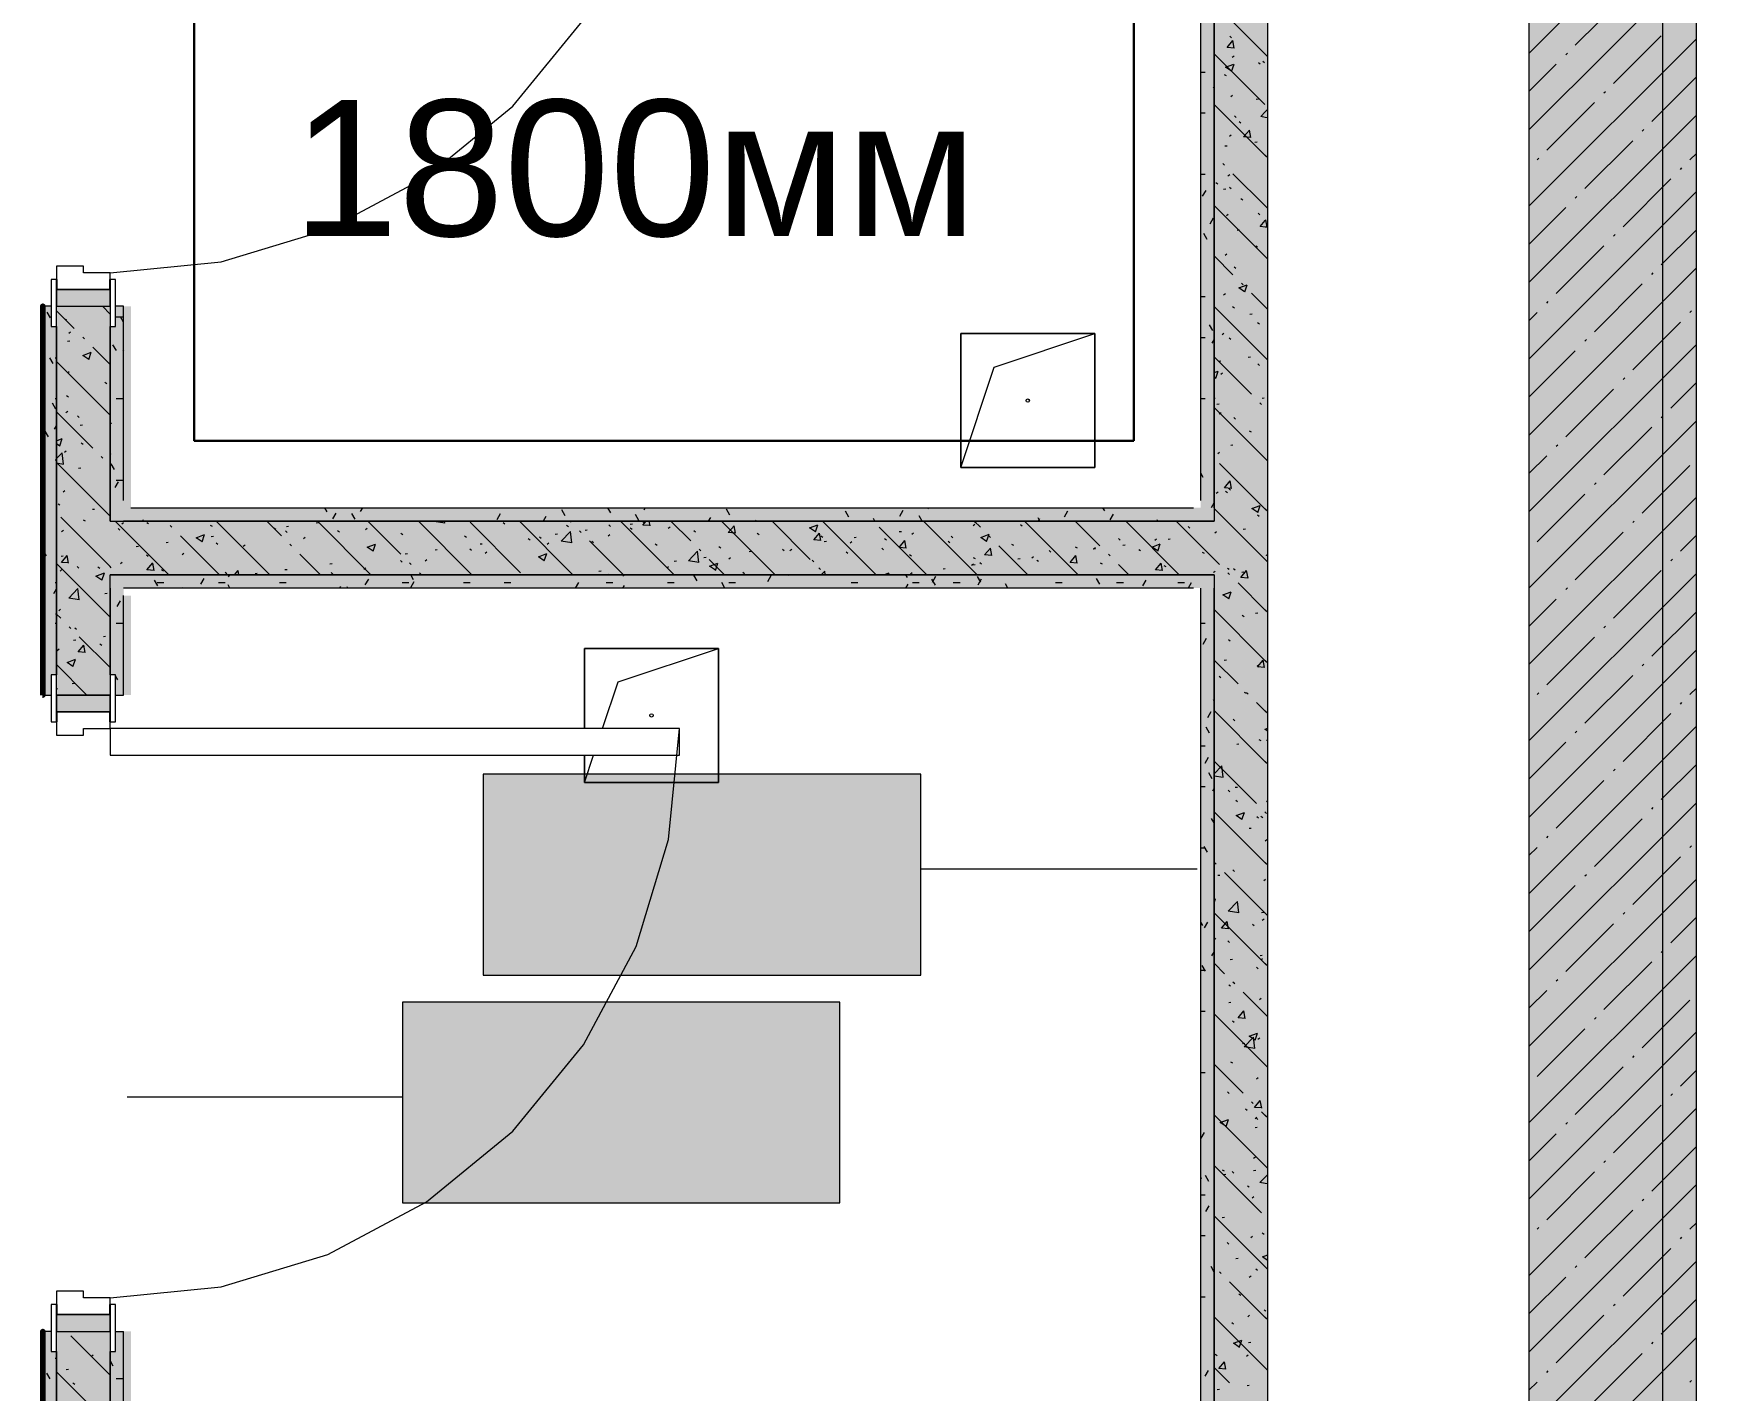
# Model space of a CAD drawing. Header units: millimetres. Extents: x -3817 to 677485, y -22715 to 103890.
# Drawn here: x 414206 to 416718, y 20311 to 22337 of the extents above; entities that cross this region are included whole.
import ezdxf

# ---------------------------------------------------------------- set-up
doc = ezdxf.new("R2010")
doc.units = ezdxf.units.MM
doc.layers.add('PDF _Геометрия', color=7, linetype='Continuous', true_color=0x1d1d1d)
doc.layers.add('PDF _Сплошная заливка', color=7, linetype='Continuous', true_color=0xffffff)
doc.layers.add('PDF _Текст', color=7, linetype='Continuous')
doc.styles.add('PDF GOST-Common', font='arial.ttf')

msp = doc.modelspace()

# ---------------------------------------------------------------- hatches: boundary and pattern name
at = {"layer": 'PDF _Сплошная заливка', "transparency": 33554559}
h = msp.add_hatch(color=256, dxfattribs=at)
h.paths.add_polyline_path([(414240.4, 19209), (414240.4, 20369.4), (414232.4, 20369.4), (414232.4, 20399.4), (414220.4, 20399.4), (414220.4, 19209)], flags=0)
h.paths.add_polyline_path([(414220.4, 21349.4), (414232.4, 21349.4), (414232.4, 21379.4), (414240.4, 21379.4), (414239.3, 21899.8), (414232.4, 21899.8), (414232.4, 21929.8), (414220.4, 21929.8), (414220.4, 21379.4)], flags=0)
h.paths.add_polyline_path([(414232.4, 22879.8), (414232.4, 22909.8), (414240.4, 22909.8), (414240.4, 23254.8), (414220.4, 23254.8), (414220.4, 22879.8)], flags=0)
h = msp.add_hatch(color=256, dxfattribs=at)
h.paths.add_polyline_path([(414240.4, 19189), (414320.4, 19189), (414320.4, 20399.4), (414240.4, 20399.4), (414240.4, 19209)], flags=0)
h.paths.add_polyline_path([(414240.4, 21349.4), (414320.4, 21349.4), (414320.4, 21929.8), (414240.4, 21929.8), (414240.4, 21379.4)], flags=0)
h.paths.add_polyline_path([(414320.4, 22879.8), (414320.4, 23154.8), (414240.4, 23154.8), (414240.4, 22879.8)], flags=0)
h = msp.add_hatch(color=256, dxfattribs=at)
h.paths.add_polyline_path([(414320.4, 21609), (414340.4, 21609), (414340.4, 21929.8), (414328.4, 21929.8), (414328.4, 21899.8), (414320.4, 21899.8)], flags=0)
h.paths.add_polyline_path([(414328.4, 22879.8), (414340.4, 22879.8), (414340.4, 23154.8), (414320.4, 23154.8), (414320.4, 22909.8), (414328.4, 22909.8)], flags=0)
h = msp.add_hatch(color=256, dxfattribs=at)
h.paths.add_polyline_path([(415948.6, 21629), (415968.6, 21629), (415968, 22825.2), (415948.6, 22836.4), (415948.6, 21640)], flags=0)
h.paths.add_polyline_path([(415968.6, 22871), (415968.6, 23154.8), (415948.6, 23154.8), (415948.6, 22882.6), (415965, 22873.1)], flags=0)
h = msp.add_hatch(color=256, dxfattribs=at)
h.paths.add_polyline_path([(415968.6, 18078), (416048.6, 18078), (416048.6, 18969), (415968.6, 18969), (415968.6, 18485.2)], flags=0)
h.paths.add_polyline_path([(416044.9, 19189), (416048.6, 19189), (416048.6, 23154.8), (416044.9, 23154.8), (416044.9, 19528.7)], flags=0)
h = msp.add_hatch(color=256, dxfattribs=at)
h.paths.add_polyline_path([(416041.1, 19189), (416044.9, 19189), (416044.9, 22814.8), (415968.6, 22814.8), (415968.6, 19849), (416008.6, 19849), (416008.6, 19844), (415968.6, 19844), (415968.6, 19405.2), (415988.6, 19393.6), (415968.6, 19359), (415968.6, 19354), (416008.6, 19354), (416008.6, 19349), (415968.6, 19349), (415968.6, 19189)], flags=0)
h.paths.add_polyline_path([(415968.6, 23014.8), (416044.9, 23014.8), (416044.9, 23154.8), (415968.6, 23154.8)], flags=0)
for points in [[(415968.6, 21529), (415968.6, 21609), (414320.4, 21609), (414320.4, 21529), (414441.5, 21529)], [(415968.6, 21609), (415968.6, 21629), (414340.4, 21629), (414340.4, 21609), (414441.5, 21609)], [(415937.6, 21509), (415968.6, 21509), (415968.6, 21529), (414320.4, 21529), (414320.4, 21509), (414441.5, 21509)]]:
    msp.add_hatch(color=256, dxfattribs=at).paths.add_polyline_path(points)
h = msp.add_hatch(color=256, dxfattribs=at)
h.paths.add_polyline_path([(414320.4, 19189), (414340.4, 19189), (414340.4, 20399.4), (414328.4, 20399.4), (414328.4, 20369.4), (414320.4, 20369.4), (414320.4, 19528.7)], flags=0)
h.paths.add_polyline_path([(414340.4, 21349.4), (414340.4, 21509), (414320.4, 21509), (414320.4, 21379.4), (414328.4, 21379.4), (414328.4, 21349.4)], flags=0)

# ---------------------------------------------------------------- linework, layer by layer
at = {"layer": 'PDF _Геометрия', "color": 9, "lineweight": 9, "true_color": 0xc0c0c0}
for points in [[(420088.6, 28769), (420088.6, 23319), (420088.6, 23069), (420088.6, 19769), (416688.6, 19769), (416688.6, 28769)], [(416048.6, 19189), (416048.6, 23154.8), (416438.6, 23154.8), (416438.6, 19189)], [(414320.4, 21529), (415968.6, 21529)]]:
    msp.add_lwpolyline(points, close=True, dxfattribs=at)
at = {"layer": 'PDF _Геометрия', "color": 253, "lineweight": 9, "true_color": 0xaaaaaa}
for points in [[(416638.6, 19067.2), (416638.6, 21334.1), (416638.6, 23834.1)], [(414320.4, 21979.8), (414486.2, 21996.2), (414645.6, 22044.5), (414792.6, 22123.1), (414921.4, 22228.8), (415027.1, 22357.6), (415105.6, 22504.6), (415154, 22664), (415170.4, 22829.8)], [(414320.4, 20449.4), (414486.2, 20465.8), (414645.6, 20514.1), (414792.6, 20592.7), (414921.4, 20698.4), (415027.1, 20827.2), (415105.6, 20974.1), (415154, 21133.6), (415170.4, 21299.4)]]:
    msp.add_lwpolyline(points, dxfattribs=at)
at = {"layer": 'PDF _Геометрия', "color": 231, "lineweight": 30, "true_color": 0xff80c0}
msp.add_lwpolyline([(415848.6, 21729), (415848.6, 23043.8), (414446, 23043.8), (414446, 21729)], close=True, dxfattribs=at)
at = {"layer": 'PDF _Геометрия', "color": 9, "lineweight": 9, "true_color": 0xc0c0c0}
for points in [[(415948.6, 21640), (415948.6, 22836.4)], [(414232.4, 21929.8), (414220.4, 21929.8), (414220.4, 21349.4), (414232.4, 21349.4)], [(414240.4, 21929.8), (414320.4, 21929.8)], [(414340.4, 21640), (414340.4, 21929.8), (414328.4, 21929.8)], [(415937.6, 21509), (414340.4, 21509)], [(414240.4, 21349.4), (414320.4, 21349.4)], [(414328.4, 21349.4), (414340.4, 21349.4)], [(414232.4, 20399.4), (414220.4, 20399.4), (414220.4, 19209)], [(414240.4, 20399.4), (414320.4, 20399.4)], [(414328.4, 20399.4), (414340.4, 20399.4)]]:
    msp.add_lwpolyline(points, dxfattribs=at)
at = {"layer": 'PDF _Геометрия', "color": 7, "lineweight": 9}
for points in [[(415968.6, 21629), (415968.6, 22814.8), (415968.6, 21629), (415968.6, 21609)], [(414320.4, 21609), (414320.4, 21899.8), (414320.4, 21609), (414340.4, 21609), (415968.6, 21609), (414340.4, 21609)], [(415590.4, 21689), (415640.4, 21839), (415790.4, 21889)], [(414351.4, 21629), (415937.6, 21629)], [(414320.4, 21509), (414320.4, 21379.4), (414320.4, 21509), (414320.4, 21529)], [(415948.6, 19416.7), (415948.6, 21509)], [(415968.6, 21529), (415968.6, 21509), (415968.6, 19405.2), (415968.6, 21509)], [(414340.4, 21349.4), (414340.4, 21498)], [(415055.4, 21299.4), (415078.6, 21369), (415228.6, 21419)], [(415028.6, 21219), (415042.1, 21259.4)], [(415943.1, 21089.3), (415530.6, 21089.3)], [(414345.9, 20749.3), (414756.8, 20749.3)], [(414340.4, 19350), (414340.4, 20399.4)], [(414340.4, 19189), (414320.4, 19189), (414320.4, 20369.4), (414320.4, 19189), (414240.4, 19189), (414045.3, 19189), (414240.4, 19189), (414240.4, 19209)]]:
    msp.add_lwpolyline(points, dxfattribs=at)
at = {"layer": 'PDF _Геометрия', "lineweight": 9}
for points in [[(416438.6, 22307.3), (416688.6, 22557.3)], [(416438.6, 22193.3), (416688.6, 22443.3)], [(416507.9, 22319.6), (416579.2, 22390.8)], [(416438.6, 22079.2), (416688.6, 22329.2)], [(416564.9, 22262.5), (416636.2, 22333.8)], [(416438.6, 22250.3), (416479.4, 22291.1)], [(416493.7, 22305.3), (416496, 22307.7)], [(416622, 22205.5), (416688.6, 22272.2)], [(416465.2, 22162.7), (416536.4, 22234)], [(416550.7, 22248.3), (416553.1, 22250.7)], [(416438.6, 21965.2), (416688.6, 22215.2)], [(416607.7, 22191.3), (416610.1, 22193.6)], [(416522.2, 22105.7), (416593.5, 22177)], [(416450.9, 22148.5), (416453.3, 22150.9)], [(416664.7, 22134.2), (416667.1, 22136.6)], [(416679, 22148.5), (416688.6, 22158.1)], [(416579.2, 22048.7), (416650.5, 22120)], [(416438.6, 21851.1), (416688.6, 22101.1)], [(416507.9, 22091.5), (416510.3, 22093.8)], [(416438.6, 22022.2), (416493.7, 22077.2)], [(416564.9, 22034.4), (416567.3, 22036.8)], [(416636.2, 21991.7), (416688.6, 22044.1)], [(416479.4, 21948.9), (416550.7, 22020.2)], [(416438.6, 21737.1), (416688.6, 21987.1)], [(416536.4, 21891.9), (416607.7, 21963.2)], [(416622, 21977.4), (416624.3, 21979.8)], [(416465.2, 21934.6), (416467.5, 21937)], [(416438.6, 21908.1), (416450.9, 21920.4)], [(416679, 21920.4), (416681.4, 21922.8)], [(416593.5, 21834.9), (416664.7, 21906.1)], [(416438.6, 21623), (416688.6, 21873)], [(416438.6, 21794.1), (416507.9, 21863.4)], [(416522.2, 21877.6), (416524.5, 21880)], [(416579.2, 21820.6), (416581.6, 21823)], [(416650.5, 21777.8), (416688.6, 21816)], [(416493.7, 21735.1), (416564.9, 21806.3)], [(416438.6, 21509), (416688.6, 21759)], [(416636.2, 21763.6), (416638.6, 21765.9)], [(416550.7, 21678), (416622, 21749.3)], [(416438.6, 21680), (416465.2, 21706.5)], [(416479.4, 21720.8), (416481.8, 21723.2)], [(416607.7, 21621), (416679, 21692.3)], [(416536.4, 21663.8), (416538.8, 21666.2)], [(416438.6, 21394.9), (416688.6, 21644.9)], [(416450.9, 21578.2), (416522.2, 21649.5)], [(416593.5, 21606.8), (416595.8, 21609.1)], [(416507.9, 21521.2), (416579.2, 21592.5)], [(416664.7, 21564), (416688.6, 21587.9)], [(416438.6, 21566), (416439, 21566.4)], [(416438.6, 21280.9), (416688.6, 21530.9)], [(416564.9, 21464.2), (416636.2, 21535.5)], [(416650.5, 21549.7), (416652.9, 21552.1)], [(416493.7, 21507), (416496, 21509.3)], [(416438.6, 21451.9), (416479.4, 21492.7)], [(416622, 21407.2), (416688.6, 21473.8)], [(416465.2, 21364.4), (416536.4, 21435.7)], [(416550.7, 21449.9), (416553.1, 21452.3)], [(416438.6, 21166.8), (416688.6, 21416.8)], [(416607.7, 21392.9), (416610.1, 21395.3)], [(416522.2, 21307.4), (416593.5, 21378.7)], [(416679, 21350.1), (416688.6, 21359.8)], [(416450.9, 21350.1), (416453.3, 21352.5)], [(416664.7, 21335.9), (416667.1, 21338.3)], [(416579.2, 21250.4), (416650.5, 21321.6)], [(416438.6, 21052.8), (416688.6, 21302.8)], [(416507.9, 21293.1), (416510.3, 21295.5)], [(416438.6, 21223.8), (416493.7, 21278.9)], [(416564.9, 21236.1), (416567.3, 21238.5)], [(416636.2, 21193.3), (416688.6, 21245.7)], [(416479.4, 21150.6), (416550.7, 21221.8)], [(416438.6, 20938.7), (416688.6, 21188.7)], [(416622, 21179.1), (416624.3, 21181.4)], [(416536.4, 21093.5), (416607.7, 21164.8)], [(416465.2, 21136.3), (416467.5, 21138.7)], [(416438.6, 21109.8), (416450.9, 21122)], [(416593.5, 21036.5), (416664.7, 21107.8)], [(416679, 21122), (416681.4, 21124.4)], [(416522.2, 21079.3), (416524.5, 21081.6)], [(416438.6, 20824.7), (416688.6, 21074.7)], [(416438.6, 20995.7), (416507.9, 21065)], [(416493.7, 20936.7), (416564.9, 21008)], [(416579.2, 21022.3), (416581.6, 21024.6)], [(416650.5, 20979.5), (416688.6, 21017.6)], [(416438.6, 20710.6), (416688.6, 20960.6)], [(416636.2, 20965.2), (416638.6, 20967.6)], [(416550.7, 20879.7), (416622, 20951)], [(416438.6, 20881.7), (416465.2, 20908.2)], [(416479.4, 20922.5), (416481.8, 20924.8)], [(416607.7, 20822.7), (416679, 20893.9)], [(416536.4, 20865.4), (416538.8, 20867.8)], [(416438.6, 20596.6), (416688.6, 20846.6)], [(416450.9, 20779.9), (416522.2, 20851.2)], [(416593.5, 20808.4), (416595.8, 20810.8)], [(416507.9, 20722.9), (416579.2, 20794.2)], [(416664.7, 20765.6), (416688.6, 20789.5)], [(416438.6, 20767.6), (416439, 20768)], [(416650.5, 20751.4), (416652.9, 20753.8)], [(416438.6, 20482.5), (416688.6, 20732.5)], [(416564.9, 20665.8), (416636.2, 20737.1)], [(416493.7, 20708.6), (416496, 20711)], [(416438.6, 20653.6), (416479.4, 20694.4)], [(416550.7, 20651.6), (416553.1, 20654)], [(416622, 20608.8), (416688.6, 20675.5)], [(416465.2, 20566.1), (416536.4, 20637.3)], [(416438.6, 20368.5), (416688.6, 20618.5)], [(416522.2, 20509), (416593.5, 20580.3)], [(416607.7, 20594.6), (416610.1, 20596.9)], [(416450.9, 20551.8), (416453.3, 20554.2)], [(416679, 20551.8), (416688.6, 20561.4)], [(416664.7, 20537.5), (416667.1, 20539.9)], [(416438.6, 20254.4), (416688.6, 20504.4)], [(416579.2, 20452), (416650.5, 20523.3)], [(416438.6, 20425.5), (416493.7, 20480.5)], [(416507.9, 20494.8), (416510.3, 20497.1)], [(416564.9, 20437.8), (416567.3, 20440.1)], [(416636.2, 20395), (416688.6, 20447.4)], [(416479.4, 20352.2), (416550.7, 20423.5)], [(416438.6, 20140.4), (416688.6, 20390.4)], [(416622, 20380.7), (416624.3, 20383.1)], [(416536.4, 20295.2), (416607.7, 20366.5)], [(416465.2, 20338), (416467.5, 20340.3)], [(416679, 20323.7), (416681.4, 20326.1)], [(416438.6, 20311.4), (416450.9, 20323.7)]]:
    msp.add_lwpolyline(points, dxfattribs=at)
at = {"layer": 'PDF _Геометрия', "color": 252, "lineweight": 9, "true_color": 0x878787}
for points in [[(416048.6, 22302.2), (416044.9, 22306), (415968.6, 22382.2)], [(415998.7, 22315.4), (415988, 22316.4), (415996.6, 22326.6)], [(415992.3, 22333), (415994.8, 22330.8)], [(415998.7, 22315.4), (415996.6, 22326.5)], [(415968.6, 22295), (415969.4, 22295.1)], [(416044.5, 22230.9), (415969.1, 22306.3)], [(415994.6, 22280.7), (415985.8, 22286.7), (415998.2, 22291.4)], [(415994.7, 22280.6), (415998.3, 22291.4)], [(415995.7, 22302), (415998.4, 22304)], [(416034.9, 22294), (416037.4, 22291.7)], [(416041.2, 22295.8), (416044, 22294)], [(415983.8, 22276), (415986.6, 22274.2)], [(415993.5, 22242.8), (415996.2, 22244.9)], [(416031.6, 22239.3), (416034.9, 22239.7)], [(416048.6, 22151.3), (416044.9, 22155.1), (415968.6, 22231.3)], [(415999.2, 22214), (416001.6, 22211.7)], [(416048.6, 22211.3), (416044.9, 22211.9), (416038.1, 22213), (416044.9, 22220), (416048.6, 22223.9)], [(415991.4, 22183.6), (415994, 22185.7)], [(416005.8, 22205.5), (416008.6, 22203.6)], [(416023.3, 22181.7), (416012.7, 22182.6), (416021.3, 22192.8)], [(416023.3, 22181.6), (416021.3, 22192.8)], [(415984.8, 22169.2), (415988.1, 22169.6)], [(416029.3, 22175), (416032.7, 22175.5)], [(415969.1, 22155.5), (415968.6, 22155.9)], [(415984.2, 22140.4), (415981.7, 22142.9)], [(415971.2, 22114.6), (415974, 22112.8)], [(415989.2, 22124.4), (415991.9, 22126.5)], [(416048.6, 22075.9), (416044.9, 22079.7), (415996.7, 22127.8)], [(415982.6, 22104.9), (415985.9, 22105.3)], [(415991.8, 22107.9), (415994.3, 22105.6)], [(416008.7, 22090.7), (416011.5, 22088.9)], [(416048.6, 22000.4), (416044.9, 22004.2), (415968.6, 22080.4)], [(415987, 22065.2), (415989.7, 22067.3)], [(416034.4, 22068.8), (416036.9, 22066.6)], [(416048, 22048), (416044.9, 22048.2), (416037.4, 22048.9), (416044.9, 22057.8), (416045.9, 22059.1)], [(416048, 22047.9), (416046, 22059)], [(416003.1, 22043.6), (416006.4, 22044.1)], [(415984.9, 22006.1), (415987.5, 22008.1)], [(416030.7, 22020.2), (416033.6, 22018.4)], [(415996.7, 21976.9), (415968.6, 22005)], [(415998.6, 21988.8), (416001.1, 21986.6)], [(416014.2, 21951.3), (416005.4, 21957.2), (416017.9, 21962)], [(416011.8, 21961.9), (416009.3, 21964.4)], [(416014.3, 21951.2), (416017.9, 21961.9)], [(415982.7, 21946.9), (415985.4, 21948.9)], [(416048.6, 21925), (416044.9, 21928.8), (416024.4, 21949.3)], [(414266.8, 21896.5), (414240.4, 21922.9)], [(414252.3, 21911.2), (414255.1, 21909.4)], [(414320.4, 21918.3), (414308.8, 21929.8)], [(416048.6, 21849.6), (416044.9, 21853.3), (415968.6, 21929.6)], [(415996.1, 21929.4), (415998.9, 21927.6)], [(416021.9, 21918.2), (416025.2, 21918.6)], [(414258.7, 21889.7), (414261.4, 21891.7)], [(414281.9, 21881.4), (414279.4, 21883.9)], [(415980.6, 21887.7), (415983.2, 21889.7)], [(415991.3, 21882.7), (415993.8, 21880.5)], [(416033.6, 21905.5), (416036.4, 21903.7)], [(414256.8, 21877.7), (414260.1, 21878.1)], [(414288.5, 21850.4), (414279.6, 21856.4), (414292.1, 21861.2)], [(414288.5, 21850.3), (414292.1, 21861.1)], [(414320.4, 21842.9), (414294.4, 21868.8)], [(414320.4, 21767.4), (414240.4, 21847.4)], [(414256.6, 21830.5), (414259.2, 21832.5)], [(416024.4, 21798.4), (415968.6, 21854.2)], [(415968.6, 21830.8), (415974.6, 21833.1)], [(415971, 21822.3), (415974.6, 21833)], [(415975.1, 21848.1), (415978.4, 21848.5)], [(416019.6, 21853.9), (416022.9, 21854.3)], [(416033.9, 21843.7), (416036.4, 21841.4)], [(414312.6, 21816.3), (414315.4, 21814.5)], [(415968.6, 21823.9), (415971, 21822.3)], [(415978.4, 21828.5), (415981.1, 21830.5)], [(414255.2, 21796.4), (414258, 21794.6)], [(415969.8, 21791.6), (415968.6, 21798)], [(415968.6, 21791.7), (415969.8, 21791.6)], [(415972.8, 21783.8), (415976.2, 21784.2)], [(416039.5, 21783.3), (416037, 21785.8)], [(416040.2, 21792.7), (416043.5, 21793.1)], [(414294.4, 21718), (414240.4, 21772)], [(414254.4, 21771.3), (414257.1, 21773.3)], [(414271.7, 21766.3), (414274.1, 21764)], [(414320, 21758.1), (414320.4, 21758.1)], [(416048.6, 21698.7), (416044.9, 21702.5), (415968.6, 21778.7)], [(415976.2, 21769.3), (415978.9, 21771.3)], [(415998.1, 21763.7), (416000.6, 21761.4)], [(414240.4, 21729), (414248.8, 21732.2)], [(414245.2, 21721.4), (414248.8, 21732.2)], [(414275.5, 21752.2), (414278.9, 21752.7)], [(416021, 21744.1), (416023.9, 21742.3)], [(414240.4, 21724.8), (414245.2, 21721.5)], [(414240.4, 21702.4), (414248.7, 21711.2)], [(414250.7, 21694.2), (414248.7, 21711.1)], [(414252.3, 21712.1), (414254.9, 21714.1)], [(414277.2, 21725.9), (414280, 21724.1)], [(415974.1, 21710.1), (415976.7, 21712.2)], [(415993.4, 21722.5), (415996.7, 21723)], [(414320.4, 21616.6), (414240.4, 21696.6)], [(414240.4, 21695.9), (414250.7, 21694.3)], [(414273.3, 21688), (414276.6, 21688.4)], [(414309.5, 21702.9), (414307, 21705.4)], [(416048.6, 21623.3), (416044.9, 21627.1), (415976.6, 21695.3)], [(415994.5, 21657.9), (415983.9, 21658.8), (415992.4, 21669)], [(415990.8, 21657.6), (415993.2, 21655.3)], [(415994.5, 21657.8), (415992.4, 21669)], [(414242.6, 21635.1), (414245.4, 21633.3)], [(414250.1, 21652.9), (414252.8, 21654.9)], [(415971.9, 21650.9), (415974.6, 21653)], [(415985.6, 21653.7), (415988.5, 21651.9)], [(416033.9, 21621.8), (416025, 21627.8), (416037.5, 21632.5)], [(416033.9, 21621.7), (416037.5, 21632.5)], [(414322.1, 21539.4), (414320.4, 21541.2), (414246.7, 21614.9)], [(414280.1, 21611.2), (414282.9, 21609.4)], [(414293.8, 21626.7), (414297.2, 21627.1)], [(414407.9, 21529), (414327.9, 21609)], [(414337.7, 21605.1), (414340.4, 21607.1)], [(414375, 21607.2), (414377.8, 21605.4)], [(414558.8, 21529), (414478.8, 21609)], [(414576.1, 21587.2), (414554.3, 21609)], [(414628, 21606.7), (414631.3, 21607.2)], [(414709.7, 21529), (414629.7, 21609)], [(414754.6, 21559.5), (414705.1, 21609)], [(414860.5, 21529), (414780.5, 21609)], [(414792.7, 21609), (414792.7, 21609)], [(414820, 21606), (414804.2, 21608.5), (414804.7, 21609)], [(414820, 21605.9), (414819.6, 21609)], [(414933.1, 21531.9), (414857.7, 21607.3)], [(414907, 21607), (414909.8, 21605.2)], [(415011.4, 21529), (414931.4, 21609)], [(415008.6, 21607.3), (415006.9, 21609)], [(415162.3, 21529), (415082.3, 21609)], [(415115.2, 21609), (415117.9, 21607.2)], [(415126.4, 21602.3), (415115.8, 21603.2), (415120.7, 21609)], [(415117.9, 21607.1), (415118.6, 21609)], [(415126.5, 21602.2), (415125.2, 21609)], [(415187.1, 21579.7), (415157.7, 21609)], [(415313.1, 21529), (415233.1, 21609)], [(415365.6, 21552), (415308.6, 21609)], [(415464, 21529), (415384, 21609)], [(415614.9, 21529), (415534.9, 21609)], [(415619.6, 21599.8), (415610.3, 21609)], [(415610.6, 21608.2), (415614, 21608.6)], [(415765.7, 21529), (415685.7, 21609)], [(415798.1, 21572.1), (415761.2, 21609)], [(415916.6, 21529), (415836.6, 21609)], [(415976.6, 21544.5), (415968.6, 21552.4), (415912.1, 21609)], [(416048.6, 21547.8), (416044.9, 21551.6), (415968.6, 21627.8)], [(416033.4, 21618.6), (416035.8, 21616.3)], [(414247.9, 21593.7), (414250.6, 21595.8)], [(414332.2, 21598), (414334.7, 21595.7)], [(414412.6, 21599.8), (414410.1, 21602.3)], [(414483.4, 21529), (414425.2, 21587.2)], [(414457.5, 21578.3), (414448.6, 21584.3), (414461.1, 21589.1)], [(414457.5, 21578.2), (414461.1, 21589)], [(414469.9, 21603.2), (414472.7, 21601.4)], [(414471.2, 21586.1), (414474.5, 21586.5)], [(414564.8, 21599.1), (414567.6, 21597.3)], [(414582.2, 21594.5), (414584.7, 21592.3)], [(414583.5, 21600.9), (414586.8, 21601.3)], [(414609, 21583.1), (414611.7, 21585.2)], [(414659.7, 21595.1), (414662.6, 21593.3)], [(414701.4, 21596.5), (414704, 21598.5)], [(414754.6, 21591.1), (414757.5, 21589.3)], [(414849.6, 21587.1), (414852.4, 21585.3)], [(414944.5, 21583.1), (414947.3, 21581.3)], [(414961.2, 21585.7), (414963.7, 21583.4)], [(414985, 21589.8), (414988.3, 21590.2)], [(415009.7, 21576.6), (414993.9, 21579), (415007.8, 21593.5)], [(415001.9, 21603), (415004.7, 21601.2)], [(415009.7, 21576.5), (415007.8, 21593.4)], [(415023.6, 21592.2), (415021.1, 21594.7)], [(415029.5, 21595.6), (415032.8, 21596.1)], [(415063.9, 21587), (415066.6, 21589.1)], [(415064.9, 21603.5), (415067.4, 21601.2)], [(415096.8, 21604.5), (415100.2, 21604.9)], [(415096.8, 21599), (415099.6, 21597.2)], [(415153.7, 21598.4), (415156.4, 21600.5)], [(415191.7, 21595), (415194.5, 21593.2)], [(415254, 21591.1), (415243.3, 21592), (415251.9, 21602.2)], [(415254, 21591), (415251.9, 21602.2)], [(415286.6, 21590.9), (415289.5, 21589.1)], [(415373.4, 21592.9), (415364.6, 21598.9), (415377, 21603.7)], [(415381.5, 21579.9), (415370.9, 21580.9), (415379.4, 21591.1)], [(415373.4, 21592.9), (415377, 21603.6)], [(415381.5, 21579.9), (415379.5, 21591)], [(415381.5, 21586.9), (415384.4, 21585.1)], [(415431, 21584.5), (415434.3, 21585)], [(415539.5, 21529), (415468.7, 21599.8)], [(415476.5, 21582.9), (415479.3, 21581.1)], [(415498.3, 21593.4), (415501.7, 21593.8)], [(415517.4, 21589.8), (415520, 21591.8)], [(415576, 21586.4), (415578.5, 21584.1)], [(415608.7, 21602.3), (415611.3, 21604.4)], [(415628.9, 21578.7), (415620.1, 21584.7), (415632.5, 21589.4)], [(415629, 21578.6), (415632.6, 21589.4)], [(415634.7, 21584.7), (415632.1, 21587.2)], [(415679.7, 21604.2), (415682.2, 21601.9)], [(415826, 21583), (415828.5, 21580.7)], [(415879.9, 21580.4), (415882.6, 21582.4)], [(415899.8, 21582.3), (415903.2, 21582.7)], [(415929.7, 21600.8), (415932.1, 21598.5)], [(415969.8, 21591.7), (415972.4, 21593.8)], [(416012.1, 21597.1), (416015.5, 21597.5)], [(414247.1, 21556.6), (414250.4, 21557)], [(414258.4, 21546.6), (414247.8, 21547.5), (414256.4, 21557.8)], [(414258.4, 21546.5), (414256.4, 21557.7)], [(414359.3, 21571.4), (414362.7, 21571.8)], [(414374.8, 21558.9), (414377.3, 21556.7)], [(414403.9, 21577.2), (414407.2, 21577.7)], [(414427.9, 21559.2), (414430.6, 21561.3)], [(414478.5, 21576.7), (414481, 21574.5)], [(414519.2, 21571.8), (414521.9, 21573.8)], [(414591.2, 21572.1), (414588.6, 21574.6)], [(414634.3, 21529), (414603.7, 21559.5)], [(414713, 21564.1), (414704.1, 21570), (414716.6, 21574.8)], [(414713, 21564), (414716.6, 21574.7)], [(414760.9, 21560.3), (414764.2, 21560.7)], [(414805.4, 21566.1), (414808.7, 21566.6)], [(414857.5, 21567.9), (414860, 21565.6)], [(414872.7, 21575), (414876, 21575.4)], [(414880.3, 21561.2), (414883, 21563.2)], [(414968.5, 21549.8), (414959.7, 21555.8), (414972.1, 21560.6)], [(414968.5, 21549.8), (414972.1, 21560.5)], [(414972.6, 21574.5), (414975.3, 21576.6)], [(415086.9, 21529), (415036.2, 21579.7)], [(415039.4, 21579.1), (415042.2, 21577.3)], [(415134.3, 21575.1), (415137.1, 21573.3)], [(415199.5, 21547.1), (415183.7, 21549.6), (415197.5, 21564)], [(415199.5, 21547.1), (415197.5, 21564)], [(415202.2, 21564.6), (415199.7, 21567.1)], [(415206.9, 21555), (415210.2, 21555.4)], [(415229.2, 21571.1), (415232, 21569.3)], [(415274.2, 21563.9), (415277.5, 21564.3)], [(415324.1, 21567.1), (415326.9, 21565.3)], [(415335.2, 21565.1), (415337.9, 21567.1)], [(415386.5, 21578.7), (415389.8, 21579.1)], [(415419, 21563.1), (415421.9, 21561.3)], [(415425, 21576.5), (415427.7, 21578.5)], [(415472.3, 21568.6), (415474.8, 21566.3)], [(415509, 21568.8), (415498.4, 21569.7), (415507, 21579.9)], [(415509, 21568.7), (415507, 21579.9)], [(415513.9, 21559), (415516.8, 21557.2)], [(415571.4, 21578.9), (415574.2, 21577.1)], [(415636.6, 21557.6), (415625.9, 21558.6), (415634.5, 21568.8)], [(415636.6, 21557.6), (415634.5, 21568.7)], [(415690.3, 21529), (415647.2, 21572.1)], [(415666.3, 21574.9), (415669.1, 21573.1)], [(415696.3, 21554.5), (415699, 21556.5)], [(415722.3, 21565.2), (415724.8, 21562.9)], [(415764.1, 21546.5), (415753.5, 21547.4), (415762, 21557.6)], [(415761.2, 21570.9), (415764, 21569.1)], [(415764.1, 21546.4), (415762.1, 21557.5)], [(415788, 21567.5), (415791.3, 21568)], [(415788.7, 21567.8), (415791.3, 21569.9)], [(415813.2, 21557), (415810.7, 21559.5)], [(415832.5, 21573.4), (415835.8, 21573.8)], [(415856.1, 21566.9), (415858.9, 21565.1)], [(415884.5, 21564.5), (415875.6, 21570.4), (415888.1, 21575.2)], [(415884.5, 21564.4), (415888.1, 21575.1)], [(415951, 21562.9), (415953.9, 21561.1)], [(416045.9, 21558.9), (416048.6, 21557.1)], [(414320.4, 21465.7), (414240.4, 21545.7)], [(414245.8, 21534.5), (414248.4, 21536.6)], [(414271.2, 21541.1), (414273.6, 21538.9)], [(414308.1, 21521), (414299.2, 21526.9), (414311.7, 21531.7)], [(414302.1, 21540.7), (414304.9, 21538.9)], [(414308.1, 21520.9), (414311.7, 21531.6)], [(414335.6, 21545.9), (414338.2, 21548)], [(414385.9, 21535.5), (414375.3, 21536.4), (414383.9, 21546.6)], [(414386, 21535.4), (414383.9, 21546.5)], [(414397, 21536.7), (414399.9, 21534.9)], [(414491.9, 21532.7), (414494.8, 21530.9)], [(414506, 21529), (414511.4, 21535.4)], [(414512.6, 21529), (414511.4, 21535.4)], [(414536.7, 21530.7), (414540, 21531.2)], [(414581.2, 21536.6), (414584.5, 21537)], [(414648.6, 21545.5), (414651.9, 21545.9)], [(414650.1, 21532.3), (414652.6, 21530)], [(414699.2, 21537.3), (414701.9, 21539.3)], [(414753.8, 21550.1), (414756.3, 21547.8)], [(414769.7, 21544.5), (414767.2, 21547)], [(414785.1, 21529), (414782.3, 21531.9)], [(414790.5, 21549.8), (414793.2, 21551.8)], [(415050.1, 21534.4), (415053.4, 21534.8)], [(415151.6, 21539.2), (415154.2, 21541.3)], [(415162.4, 21549.1), (415165.7, 21549.6)], [(415237.7, 21529), (415214.7, 21552)], [(415224, 21535.6), (415215.2, 21541.6), (415227.6, 21546.3)], [(415224, 21535.5), (415227.6, 21546.3)], [(415243.9, 21552.6), (415246.6, 21554.6)], [(415264.9, 21533), (415267.4, 21530.7)], [(415368.6, 21550.8), (415371.1, 21548.5)], [(415380.7, 21536.9), (415378.2, 21539.4)], [(415381.9, 21529), (415387.3, 21534.6)], [(415387.9, 21529), (415387.3, 21534.5)], [(415475.1, 21529), (415483.2, 21532.1)], [(415482.2, 21529), (415483.2, 21532)], [(415515.2, 21530.6), (415517.9, 21532.6)], [(415563.9, 21538), (415567.2, 21538.5)], [(415606.5, 21543.1), (415609.2, 21545.2)], [(415608.4, 21543.9), (415611.7, 21544.3)], [(415608.9, 21555), (415611.7, 21553.2)], [(415618.6, 21547.4), (415621.1, 21545.1)], [(415675.7, 21552.8), (415679, 21553.2)], [(415703.8, 21551), (415706.6, 21549.2)], [(415798.7, 21547), (415801.5, 21545.2)], [(415841.2, 21529), (415825.8, 21544.5)], [(415891.6, 21535.3), (415881, 21536.2), (415889.6, 21546.5)], [(415891.6, 21535.2), (415889.6, 21546.4)], [(415893.6, 21543), (415896.4, 21541.2)], [(415967.6, 21532.5), (415968.6, 21533.4), (415970.2, 21534.6)], [(415988.5, 21539), (415991.3, 21537.2)], [(415991.7, 21529.4), (415989.2, 21531.9)], [(415997.6, 21538.5), (416000.1, 21536.3)], [(416019.1, 21524.1), (416008.5, 21525.1), (416017.1, 21535.3)], [(416009.9, 21532.8), (416013.2, 21533.2)], [(416019.2, 21524.1), (416017.1, 21535.2)], [(414274.3, 21491.7), (414258.5, 21494.1), (414272.3, 21508.5)], [(414274.3, 21491.6), (414272.3, 21508.5)], [(415063.3, 21529), (415064.4, 21529.9)], [(415514.9, 21529.6), (415515.5, 21529)], [(415968.6, 21527.4), (415968.7, 21527.4)], [(416048.6, 21472.4), (416044.9, 21476.2), (416004.3, 21516.8)], [(414312.6, 21501.2), (414315.9, 21501.7)], [(415990.6, 21492.9), (415981.7, 21498.8), (415994.2, 21503.6)], [(415990.6, 21492.8), (415994.2, 21503.5)], [(414246.7, 21464), (414240.4, 21470.3)], [(414243.6, 21475.3), (414246.3, 21477.4)], [(416048.6, 21397), (416044.9, 21400.7), (415968.6, 21477)], [(416010.6, 21468.5), (416013.4, 21466.7)], [(416030.4, 21471.5), (416033.8, 21472)], [(414261.8, 21448.9), (414259.2, 21451.4)], [(414265.8, 21431.1), (414269.1, 21431.6)], [(414267.5, 21449.8), (414270.3, 21448)], [(414320.4, 21390.3), (414274.3, 21436.3)], [(414310.3, 21437), (414313.6, 21437.4)], [(415990.2, 21432.4), (415992.7, 21430.2)], [(414241.4, 21416.1), (414244.1, 21418.2)], [(414283.1, 21412.9), (414272.5, 21413.8), (414281, 21424)], [(414283.1, 21412.8), (414281, 21423.9)], [(414305, 21425.9), (414307.8, 21424.1)], [(414285.8, 21349.4), (414240.4, 21394.8)], [(414264.8, 21392), (414256, 21398), (414268.4, 21402.8)], [(414264.8, 21392), (414268.4, 21402.7)], [(416004.3, 21365.9), (415968.6, 21401.6)], [(415983.7, 21401.4), (415987, 21401.8)], [(416032.8, 21393.4), (416035.3, 21391.1)], [(416043.8, 21390.4), (416033.2, 21391.3), (416041.8, 21401.6)], [(416043.8, 21390.3), (416041.8, 21401.5)], [(414240.4, 21357.8), (414241.9, 21359)], [(414263.5, 21366.8), (414266.9, 21367.3)], [(415975.9, 21377.6), (415978.8, 21375.8)], [(416013.4, 21353.8), (416016.3, 21352)], [(416019.4, 21350.8), (416016.9, 21353.4)], [(416048.6, 21321.6), (416044.9, 21325.4), (416031.9, 21338.3)], [(416048.6, 21246.1), (416044.9, 21249.9), (415968.6, 21326.1)], [(415997.1, 21313.4), (415999.5, 21311.1)], [(416035.5, 21283.2), (416038.3, 21281.4)], [(416048.6, 21295.6), (416044.9, 21298.2), (416044.6, 21298.3), (416044.9, 21298.4), (416048.6, 21299.9)], [(416046.9, 21281.8), (416048.6, 21282)], [(416002.4, 21275.9), (416005.7, 21276.4)], [(416031.9, 21187.4), (415968.6, 21250.7)], [(415968.6, 21231.7), (415980.1, 21243.7)], [(415968.6, 21228.9), (415982.1, 21226.8)], [(415982.1, 21226.7), (415980.1, 21243.6)], [(415989.7, 21207.3), (415992.2, 21205)], [(416000.1, 21211.7), (416003.5, 21212.1)], [(416000.9, 21192.4), (416003.7, 21190.6)], [(416047, 21190.7), (416048.6, 21192)], [(416048.6, 21095.2), (416044.9, 21099), (415968.6, 21175.2)], [(416010.2, 21163.4), (416001.4, 21169.4), (416013.8, 21174.2)], [(416010.2, 21163.4), (416013.8, 21174.1)], [(416032.3, 21168.3), (416034.8, 21166)], [(416038.3, 21168.5), (416041.2, 21166.7)], [(416047, 21172.3), (416044.9, 21174.5), (416044.5, 21174.8)], [(416020.7, 21150.4), (416024, 21150.8)], [(416044.8, 21131.6), (416044.9, 21131.6), (416047.5, 21133.6)], [(415971.6, 21096.9), (415969.1, 21099.4)], [(415973.9, 21080.3), (415977.3, 21080.7)], [(416048.6, 21019.8), (416044.9, 21023.6), (415984.2, 21084.3)], [(415996.5, 21088.2), (415999, 21086)], [(416042.6, 21072.4), (416044.9, 21074.1), (416045.3, 21074.4)], [(415968.6, 21044.5), (415970.5, 21045.2)], [(415968.6, 21039.4), (415970.6, 21045.2)], [(416005.6, 21024.2), (415989.8, 21026.6), (416003.7, 21041.1)], [(416005.7, 21024.1), (416003.7, 21041)], [(416048.6, 20944.4), (416044.9, 20948.1), (415968.6, 21024.4)], [(415990.3, 21000.3), (415979.7, 21001.3), (415988.2, 21011.5)], [(415990.3, 21000.3), (415988.3, 21011.4)], [(416025.8, 21007.2), (416028.6, 21005.3)], [(416039.4, 21024.9), (416042.8, 21025.4)], [(416040.5, 21013.2), (416043.1, 21015.2)], [(415968.6, 20987.1), (415971.2, 20985.5)], [(415989.2, 20982.2), (415991.7, 20979.9)], [(415992.7, 20954.8), (415996, 20955.2)], [(416037.2, 20960.7), (416040.5, 20961.1)], [(416038.3, 20954), (416041, 20956)], [(415984.2, 20933.4), (415968.6, 20949)], [(416031.8, 20943.1), (416034.3, 20940.8)], [(415990.4, 20916.8), (415993.2, 20915)], [(415999.3, 20918.4), (415996.7, 20920.9)], [(416048.6, 20869), (416044.9, 20872.7), (416011.8, 20905.8)], [(415990.4, 20890.5), (415993.7, 20891)], [(416015, 20866.6), (416004.3, 20867.5), (416012.9, 20877.8)], [(416015, 20866.5), (416012.9, 20877.7)], [(416036.2, 20894.8), (416038.8, 20896.8)], [(416048.6, 20793.5), (416044.9, 20797.3), (415968.6, 20873.5)], [(415996, 20863.1), (415998.5, 20860.8)], [(416011, 20829.3), (416014.3, 20829.7)], [(416029.2, 20821.5), (416013.4, 20824), (416027.3, 20838.4)], [(416029.8, 20834), (416021, 20839.9), (416033.4, 20844.7)], [(416029.2, 20821.5), (416027.3, 20838.4)], [(416029.8, 20833.9), (416033.4, 20844.6)], [(416034, 20835.6), (416036.7, 20837.7)], [(415993.3, 20802), (415996.1, 20800.2)], [(416011.8, 20754.9), (415968.6, 20798.1)], [(416031.8, 20776.4), (416034.5, 20778.5)], [(415988.7, 20757), (415991.1, 20754.7)], [(416015.3, 20731.5), (416018.1, 20729.7)], [(416026.9, 20739.8), (416024.4, 20742.3)], [(416039.6, 20732.9), (416029, 20733.8), (416037.6, 20744)], [(416039.7, 20732.8), (416037.6, 20743.9)], [(416048.6, 20718.1), (416044.9, 20721.9), (416039.5, 20727.3)], [(416048.6, 20642.6), (416044.9, 20646.4), (415968.6, 20722.6)], [(415986.5, 20705), (415977.7, 20711), (415990.2, 20715.8)], [(415986.6, 20705), (415990.2, 20715.7)], [(416029.7, 20717.2), (416032.3, 20719.3)], [(416029.7, 20703.8), (416033, 20704.2)], [(416031.3, 20718), (416033.7, 20715.7)], [(416027.5, 20658.1), (416030.2, 20660.1)], [(416039.5, 20576.4), (415968.6, 20647.2)], [(415980.7, 20640.7), (415983.5, 20638.9)], [(415982.9, 20633.7), (415986.3, 20634.1)], [(415995.5, 20637.9), (415998, 20635.7)], [(416027.5, 20639.5), (416030.8, 20640)], [(416048.6, 20619.6), (416044.9, 20620.1), (416037, 20621.4), (416044.9, 20629.6), (416048.6, 20633.5)], [(416018.2, 20616.8), (416021, 20615)], [(416025.3, 20598.9), (416028, 20600.9)], [(416048, 20578.3), (416048.6, 20578.4)], [(416048.6, 20491.8), (416044.9, 20495.5), (415968.6, 20571.8)], [(415980.7, 20569.4), (415984, 20569.9)], [(415988.1, 20531.9), (415990.6, 20529.6)], [(416023.2, 20539.7), (416025.8, 20541.7)], [(416040.2, 20546.3), (416043.1, 20544.5)], [(416001.2, 20508.2), (416004.6, 20508.6)], [(416048.6, 20505), (416044.9, 20507.6), (416040.6, 20510.5), (416044.9, 20512.1), (416048.6, 20513.6)], [(415979.1, 20485.9), (415976.6, 20488.4)], [(416021, 20480.5), (416023.7, 20482.5)], [(416030.7, 20492.8), (416033.2, 20490.6)], [(416048.6, 20416.4), (416044.9, 20420.1), (415991.7, 20473.3)], [(416005.6, 20455.4), (416008.4, 20453.6)], [(416043.1, 20431.6), (416044.9, 20430.4), (416045.9, 20429.7)], [(416048.6, 20340.9), (416044.9, 20344.7), (415968.6, 20420.9)], [(415995, 20412.8), (415997.4, 20410.5)], [(416018.9, 20421.3), (416021.5, 20423.3)], [(414320.4, 20334.2), (414261.8, 20392.8)], [(416006.2, 20375.6), (415997.3, 20381.6), (416009.8, 20386.3)], [(416006.2, 20375.5), (416009.8, 20386.3)], [(416020, 20382.7), (416023.3, 20383.1)], [(414292.3, 20362.1), (414295, 20364.2)], [(415970.2, 20365.1), (415973.1, 20363.3)], [(415986.1, 20342.8), (415975.5, 20343.7), (415984.1, 20354)], [(415986.1, 20342.7), (415984.1, 20353.9)], [(416016.7, 20362.1), (416019.4, 20364.1)], [(414320.4, 20258.8), (414240.4, 20338.8)], [(414254.9, 20342.2), (414258.2, 20342.7)], [(415991.7, 20322.4), (415968.6, 20345.5)], [(414264.7, 20322.5), (414267.5, 20320.7)], [(415973.2, 20312.6), (415976.5, 20313)], [(416017.7, 20318.4), (416021, 20318.9)]]:
    msp.add_lwpolyline(points, dxfattribs=at)
at = {"layer": 'PDF _Геометрия', "color": 253, "lineweight": 9, "true_color": 0x9b9b9b}
for points in [[(415948.6, 22279.6), (415955, 22279.6)], [(415968.6, 22255.8), (415967.5, 22257.7)], [(415948.6, 22218.7), (415955, 22218.7)], [(415948.6, 22127.2), (415955, 22127.2)], [(415956, 22102.9), (415951, 22094.2)], [(415967.2, 22061.3), (415962.2, 22052.6)], [(415958.4, 22029.7), (415953.4, 22038.4)], [(415948.6, 21944.4), (415955, 21944.4)], [(414231.2, 21912.4), (414226.1, 21921.1)], [(414329.5, 21913.9), (414339.6, 21913.9)], [(414340.4, 21906.1), (414335.8, 21914)], [(415948.6, 21883.4), (415955, 21883.4)], [(415966.5, 21893.6), (415961.5, 21902.3)], [(414329.7, 21863.7), (414324.6, 21872.4)], [(414340.4, 21864.8), (414339.4, 21863.2)], [(415968.6, 21880.9), (415965.2, 21874.9)], [(414235.2, 21844.3), (414230.2, 21853)], [(414238.1, 21852.9), (414240.4, 21852.9)], [(414239.3, 21776.3), (414234.3, 21785)], [(414238.1, 21792), (414240.4, 21792)], [(414329.5, 21792), (414339.6, 21792)], [(415948.6, 21792), (415955, 21792)], [(414322.6, 21754), (414320.4, 21757.9)], [(414228.2, 21734.7), (414223.1, 21743.4)], [(414240.4, 21752.5), (414236.8, 21746.4)], [(414321.1, 21709.4), (414320.4, 21708.2)], [(414238.1, 21700.5), (414240.4, 21700.5)], [(414326.7, 21686), (414321.7, 21694.7)], [(414332.2, 21667.8), (414327.2, 21659.1)], [(414329.5, 21670), (414339.6, 21670)], [(415952.4, 21674.3), (415948.6, 21680.8)], [(415968.6, 21637), (415964.1, 21629.1)], [(414221.1, 21625), (414220.4, 21626.3)], [(414369.8, 21610.9), (414368.7, 21609)], [(414644.5, 21623.1), (414641.1, 21629)], [(414657.1, 21621), (414652.1, 21612.3)], [(414686.2, 21611.9), (414681.1, 21620.7)], [(414697, 21629), (414693.8, 21623.4)], [(414902.9, 21619.9), (414897.8, 21611.2)], [(414958.3, 21628.3), (414957.9, 21629)], [(414970.9, 21615.8), (414967, 21609)], [(414999.9, 21617.1), (414994.9, 21625.8)], [(415068, 21621.2), (415063.5, 21629)], [(415109.6, 21610), (415104.6, 21618.8)], [(415119.3, 21629), (415117.2, 21625.3)], [(415216.6, 21614.7), (415213.3, 21609)], [(415245.7, 21618.2), (415240.6, 21626.9)], [(415284.7, 21610.6), (415283.7, 21609)], [(415423.4, 21615.2), (415418.3, 21623.9)], [(415462.2, 21609), (415460, 21612.8)], [(415504, 21624.8), (415499, 21616.1)], [(415532.6, 21609), (415528, 21616.9)], [(415541.7, 21629), (415540.6, 21627.2)], [(415708.5, 21609), (415705.7, 21613.9)], [(415708.1, 21612.5), (415706.1, 21609)], [(415749.8, 21623.7), (415744.7, 21615)], [(415805.2, 21624.5), (415802.6, 21629)], [(415817.8, 21619.6), (415812.8, 21610.9)], [(415884.5, 21609), (415883.4, 21610.9)], [(414225.2, 21557), (414220.4, 21565.3)], [(414240.4, 21508.7), (414235.7, 21500.7)], [(414238.1, 21517.6), (414240.4, 21517.6)], [(414391.7, 21512.3), (414386.7, 21521)], [(414390.5, 21517.6), (414400.5, 21517.6)], [(414428.8, 21509), (414428.3, 21509.9)], [(414460.1, 21523.6), (414455.1, 21514.9)], [(414481.9, 21517.6), (414492, 21517.6)], [(414499.2, 21509), (414496.4, 21514)], [(414498.5, 21529), (414496.7, 21526)], [(414573.4, 21517.6), (414583.4, 21517.6)], [(414664.2, 21511.3), (414662.9, 21509)], [(414675.2, 21509), (414674.1, 21511)], [(414705.9, 21522.5), (414700.8, 21513.8)], [(414756.2, 21517.6), (414766.3, 21517.6)], [(414773.9, 21518.4), (414768.9, 21509.7)], [(414773.5, 21521.6), (414769.3, 21529)], [(414847.7, 21517.6), (414857.7, 21517.6)], [(414908.6, 21517.6), (414918.7, 21517.6)], [(414920.8, 21529), (414920.2, 21527.9)], [(415019.6, 21517.3), (415014.8, 21509)], [(415061, 21517.6), (415071.1, 21517.6)], [(415087.7, 21513.2), (415085.2, 21509)], [(415087.3, 21526.8), (415086, 21529)], [(415152.5, 21517.6), (415162.5, 21517.6)], [(415197, 21519.7), (415191.9, 21528.4)], [(415238.3, 21509), (415233.6, 21517.3)], [(415243.9, 21517.6), (415254, 21517.6)], [(415307, 21527.4), (415302, 21518.6)], [(415333, 21527.9), (415332.4, 21529)], [(415426.8, 21517.6), (415436.9, 21517.6)], [(415511.1, 21515.1), (415507.6, 21509)], [(415510.7, 21524.9), (415508.4, 21529)], [(415518.2, 21517.6), (415528.3, 21517.6)], [(415552.4, 21513.7), (415547.3, 21522.4)], [(415552.7, 21526.3), (415547.7, 21517.6)], [(415579.2, 21517.6), (415589.3, 21517.6)], [(415620.4, 21517.8), (415615.4, 21526.5)], [(415620.8, 21522.2), (415615.7, 21513.5)], [(415660.7, 21509), (415657, 21515.4)], [(415731.6, 21517.6), (415741.7, 21517.6)], [(415798.1, 21514.8), (415793.1, 21523.5)], [(415823, 21517.6), (415833.1, 21517.6)], [(415866.5, 21521.1), (415861.5, 21512.4)], [(415914.5, 21517.6), (415924.5, 21517.6)], [(415934.5, 21517), (415929.9, 21509)], [(414335.2, 21490.1), (414330.2, 21481.4)], [(414238.1, 21456.7), (414240.4, 21456.7)], [(414240.4, 21469.7), (414239.5, 21471.2)], [(414329.5, 21456.7), (414339.6, 21456.7)], [(415948.6, 21456.7), (415955, 21456.7)], [(415956.8, 21433.7), (415951.8, 21425)], [(414331.9, 21372.2), (414328.4, 21378.3)], [(415968.6, 21341.4), (415967.8, 21342.8)], [(415963.9, 21324.1), (415958.9, 21315.3)], [(415961.7, 21292.5), (415956.6, 21301.2)], [(415948.6, 21273.8), (415955, 21273.8)], [(415959.8, 21256), (415954.8, 21247.3)], [(415965.7, 21224.5), (415960.7, 21233.2)], [(415948.6, 21212.8), (415955, 21212.8)], [(415968.6, 21210.3), (415966, 21205.7)], [(415968.6, 21158.5), (415964.8, 21165.1)], [(415948.6, 21121.4), (415955, 21121.4)], [(415958.7, 21114.8), (415953.6, 21123.5)], [(415951.6, 21005.1), (415948.6, 21010.2)], [(415958.7, 21010.3), (415953.7, 21001.6)], [(415968.6, 20966.5), (415964.9, 20959.9)], [(415948.6, 20938.5), (415955, 20938.5)], [(415955.7, 20937.1), (415950.7, 20945.8)], [(415948.6, 20877.6), (415955, 20877.6)], [(415948.6, 20786.1), (415955, 20786.1)], [(415953.6, 20696.5), (415948.6, 20688)], [(415949.5, 20628.5), (415948.6, 20627)], [(415960.9, 20623.3), (415955.8, 20632)], [(415948.6, 20603.2), (415955, 20603.2)], [(415960.6, 20586.9), (415955.6, 20578.1)], [(415948.6, 20542.3), (415955, 20542.3)], [(415968.6, 20487.9), (415964, 20496)], [(415948.6, 20450.8), (415955, 20450.8)], [(414238.1, 20359.4), (414240.4, 20359.4)], [(414325.1, 20347.6), (414320.4, 20355.8)], [(414230.7, 20328.3), (414225.6, 20337)], [(414329.5, 20328.9), (414339.6, 20328.9)], [(415959.5, 20341.1), (415954.5, 20332.4)]]:
    msp.add_lwpolyline(points, dxfattribs=at)
at = {"layer": 'PDF _Геометрия', "color": 253, "lineweight": 13, "true_color": 0xaaaaaa}
for points in [[(414320.4, 21979.8), (414280.4, 21979.8), (414280.4, 21989.8), (414240.4, 21989.8), (414240.4, 21954.8), (414320.4, 21954.8)], [(414232.4, 21969.8), (414232.4, 21899.8), (414240.4, 21899.8), (414240.4, 21969.8)], [(414240.4, 21969.8), (414240.4, 21954.8), (414241.4, 21954.8), (414241.4, 21969.8)], [(414319.4, 21969.8), (414319.4, 21954.8), (414320.4, 21954.8), (414320.4, 21969.8)], [(414320.4, 21969.8), (414320.4, 21899.8), (414328.4, 21899.8), (414328.4, 21969.8)], [(414240.4, 21954.8), (414240.4, 21929.8), (414320.4, 21929.8), (414320.4, 21954.8)], [(414232.4, 21309.4), (414240.4, 21309.4), (414240.4, 21379.4), (414232.4, 21379.4)], [(414320.4, 21309.4), (414328.4, 21309.4), (414328.4, 21379.4), (414320.4, 21379.4)], [(414240.4, 21324.4), (414320.4, 21324.4), (414320.4, 21349.4), (414240.4, 21349.4)], [(414320.4, 21299.4), (414320.4, 21324.4), (414240.4, 21324.4), (414240.4, 21289.4), (414280.4, 21289.4), (414280.4, 21299.4)], [(414240.4, 21309.4), (414241.4, 21309.4), (414241.4, 21324.4), (414240.4, 21324.4)], [(414319.4, 21309.4), (414320.4, 21309.4), (414320.4, 21324.4), (414319.4, 21324.4)], [(415170.4, 21299.4), (414320.4, 21299.4), (414320.4, 21259.4), (415170.4, 21259.4)], [(414320.4, 20449.4), (414280.4, 20449.4), (414280.4, 20459.4), (414240.4, 20459.4), (414240.4, 20424.4), (414320.4, 20424.4)], [(414232.4, 20439.4), (414232.4, 20369.4), (414240.4, 20369.4), (414240.4, 20439.4)], [(414240.4, 20439.4), (414240.4, 20424.4), (414241.4, 20424.4), (414241.4, 20439.4)], [(414319.4, 20439.4), (414319.4, 20424.4), (414320.4, 20424.4), (414320.4, 20439.4)], [(414320.4, 20439.4), (414320.4, 20369.4), (414328.4, 20369.4), (414328.4, 20439.4)], [(414240.4, 20424.4), (414240.4, 20399.4), (414320.4, 20399.4), (414320.4, 20424.4)]]:
    msp.add_lwpolyline(points, close=True, dxfattribs=at)
at = {"layer": 'PDF _Геометрия', "color": 231, "lineweight": 70, "true_color": 0xff80c0}
msp.add_lwpolyline([(414219.4, 21349.4), (414220.4, 21349.4), (414220.4, 21929.8), (414219.4, 21929.8)], close=True, dxfattribs=at)
at = {"layer": 'PDF _Геометрия', "color": 7, "lineweight": 9}
for points in [[(414240.4, 21899.8), (414240.4, 21379.4)], [(415790.4, 21889), (415790.4, 21689), (415590.4, 21689), (415590.4, 21889)], [(415790.4, 21889), (415590.4, 21889), (415590.4, 21689), (415790.4, 21689)], [(415228.6, 21419), (415028.6, 21419), (415028.6, 21299.4), (415028.6, 21419), (415228.6, 21419), (415228.6, 21219), (415028.6, 21219), (415028.6, 21259.4), (415028.6, 21219), (415228.6, 21219)], [(415530.6, 21231.2), (414877.5, 21231.2), (414877.5, 20931.2), (415530.6, 20931.2)], [(415409.9, 20891.1), (414756.8, 20891.1), (414756.8, 20591.1), (415409.9, 20591.1)], [(414240.4, 20369.4), (414240.4, 19209)]]:
    msp.add_lwpolyline(points, close=True, dxfattribs=at)
at = {"layer": 'PDF _Геометрия', "color": 231, "lineweight": 70, "true_color": 0xff80c0}
msp.add_lwpolyline([(414220.4, 19209), (414220.4, 20399.4), (414219.4, 20399.4), (414219.4, 19210), (414045.3, 19210), (412268.6, 19210)], dxfattribs=at)
at = {"layer": 'PDF _Геометрия', "color": 7, "lineweight": 9}
for centre in [(415690.4, 21789), (415128.6, 21319)]:
    msp.add_circle(centre, 2.5, dxfattribs=at)
at = {"layer": 'PDF _Сплошная заливка', "lineweight": 35, "transparency": 33554559}
for points in [[(416688.6, 19189), (416688.6, 29019), (416438.6, 19189), (416438.6, 29019)], [(414320.4, 21929.8), (414320.4, 21954.8), (414240.4, 21929.8), (414240.4, 21954.8)], [(415968.6, 19405.2), (415968.6, 21509), (415949.3, 19416.4), (415948.6, 21509)], [(414320.4, 21324.4), (414320.4, 21349.4), (414240.4, 21324.4), (414240.4, 21349.4)], [(414320.4, 20399.4), (414320.4, 20424.4), (414240.4, 20399.4), (414240.4, 20424.4)]]:
    msp.add_solid(points, dxfattribs=at)
at = {"layer": 'PDF _Сплошная заливка', "color": 135, "lineweight": 35, "true_color": 0x3f92ba, "transparency": 33554559}
for points in [[(414340.4, 21629), (414351.4, 21629), (414340.4, 21929.8), (414351.4, 21929.8)], [(414351.4, 21349.4), (414351.4, 21498), (414340.4, 21349.4), (414340.4, 21498)], [(414351.4, 19350), (414351.4, 20399.4), (414340.4, 19350), (414340.4, 20399.4)]]:
    msp.add_solid(points, dxfattribs=at)
at = {"layer": 'PDF _Сплошная заливка', "lineweight": 9, "transparency": 33554559}
for points in [[(415530.6, 21231.2), (414877.5, 21231.2), (415530.6, 20931.2), (414877.5, 20931.2)], [(415409.9, 20891.1), (414756.8, 20891.1), (415409.9, 20591.1), (414756.8, 20591.1)]]:
    msp.add_solid(points, dxfattribs=at)

# ---------------------------------------------------------------- texts
at = {"layer": 'PDF _Текст', "color": 250, "true_color": 0x3c3c3c, "insert": (414592.6, 22134.9), "char_height": 203.2, "attachment_point": 4, "style": 'PDF GOST-Common'}
msp.add_mtext('1800мм', dxfattribs=at)

doc.saveas('drawing.dxf')
